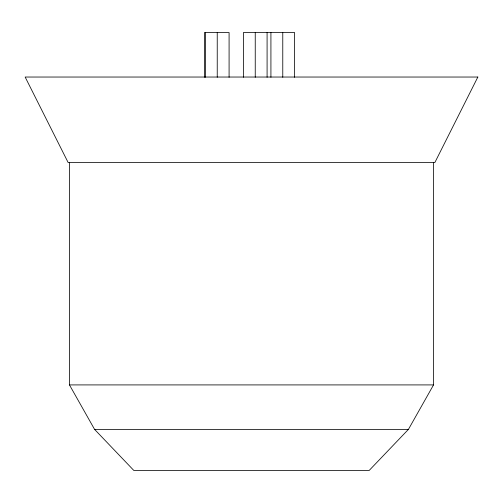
<?xml version="1.0" encoding="UTF-8"?>
<svg xmlns="http://www.w3.org/2000/svg" width="503" height="503" viewBox="0 0 503 503"><rect width="100%" height="100%" fill="white"/><g stroke="black" fill="none" stroke-linecap="round" stroke-linejoin="round"><path stroke-width="0.75" d="M69.464 162.557L69.464 384.914L94.577 429.386L133.804 470.437L369.196 470.437L408.423 429.386L433.536 384.914L433.536 162.557M69.464 384.914L433.536 384.914M94.577 429.386L408.423 429.386M294.62 77.286L294.62 32.563L243.389 32.563L243.389 77.286M282.774 32.563L282.774 77.286M270.922 32.563L270.922 77.286M267.087 32.563L267.087 77.286M255.241 32.563L255.241 77.286M229.085 77.286L229.085 32.563L204.413 32.563L204.413 77.286M217.233 32.563L217.233 77.286M205.381 32.563L205.381 77.286M477.85 77.034L434.844 162.557L68.157 162.557L25.15 77.034L477.85 77.034"/></g></svg>
